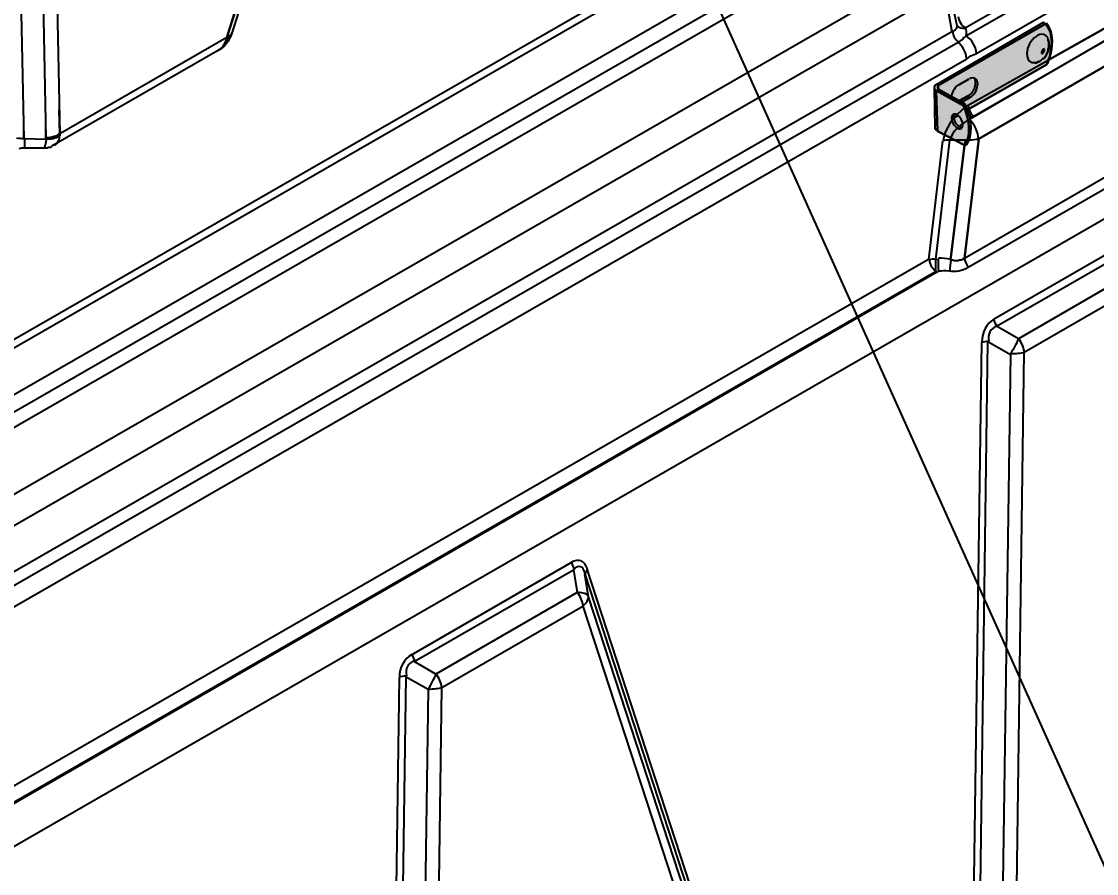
# Model space of a CAD drawing. Header units: feet. Extents: x -208 to 2089, y -974 to 342.
# Drawn here: x 805.63 to 833.36, y -572.62 to -550.63 of the extents above; entities that cross this region are included whole.
import ezdxf
from ezdxf import colors
from ezdxf.entities.mleader import LeaderData, LeaderLine
from ezdxf.math import Vec2, Vec3

# ---------------------------------------------------------------- set-up
doc = ezdxf.new("R2010")
doc.units = ezdxf.units.FT
doc.header["$MEASUREMENT"] = 0
doc.layers.add('EQUIPMENT', color=6, linetype='Continuous')
doc.layers.add('TEXT', color=1, linetype='Continuous')
doc.styles.add('NEI-A', font='arial.ttf', dxfattribs={"height": 0.1})

msp = doc.modelspace()

# ---------------------------------------------------------------- linework, layer by layer
at = {"layer": 'EQUIPMENT'}
for points in [[(855.03703, -530.28151), (802.19107, -560.70409)], [(855.20177, -530.39134), (802.37412, -560.81392)], [(803.0697, -562.46135), (855.93396, -532.02047)], [(804.16799, -566.4701), (804.25951, -566.41519), (804.31443, -566.37858), (804.36934, -566.36027), (804.589, -566.23214), (804.79035, -566.10401), (830.01436, -551.5883), (830.12419, -551.51508), (830.25233, -551.46017), (833.29092, -549.70291), (833.41906, -549.62969), (833.52889, -549.55647), (858.7529, -535.04076), (858.95425, -534.91263), (859.17391, -534.8028), (859.22883, -534.76619), (859.26543, -534.72958), (859.32035, -534.71128), (859.35696, -534.67467)], [(858.51494, -534.61975), (833.30923, -549.13546), (833.27262, -549.15376), (833.23601, -549.17207), (833.16279, -549.20868), (833.12618, -549.22698), (833.08957, -549.22698), (833.05296, -549.24529), (833.03466, -549.26359), (829.99606, -551.00255), (829.97775, -551.02085), (829.95945, -551.03916), (829.92284, -551.05746), (829.90454, -551.09407), (829.88623, -551.11238), (829.84962, -551.13068), (829.81301, -551.14899), (829.79471, -551.16729), (804.57069, -565.683)], [(805.54085, -539.7634), (805.98016, -539.59866), (806.25473, -553.63844), (806.25473, -553.1076)], [(806.32795, -539.48883), (806.62083, -553.52861), (806.60253, -552.90625)], [(805.39441, -539.85492), (805.68729, -553.65674), (805.68729, -553.43709)], [(803.56393, -572.63882), (803.67376, -572.62052), (803.78359, -572.60221), (803.87511, -572.5656), (803.98494, -572.5473), (804.07646, -572.51069), (804.16799, -572.49238), (804.27782, -572.45577), (804.36934, -572.41916), (804.46086, -572.38255), (804.55239, -572.36425), (804.64391, -572.32764), (804.73544, -572.29103), (804.82696, -572.23612), (804.90018, -572.19951), (804.9917, -572.1629), (805.06492, -572.12629), (805.15645, -572.07137), (805.22967, -572.03476), (860.05254, -540.45898)], [(829.02591, -549.26359), (804.07646, -563.61455)], [(829.95945, -550.80119), (832.66856, -549.24529)], [(829.61166, -550.0507), (829.7581, -550.72798), (829.7581, -550.74628)], [(832.0462, -550.69137), (831.99128, -550.65476), (829.22726, -552.26558)], [(829.7581, -550.72798), (829.7581, -550.72798)], [(830.10589, -553.1259), (833.78515, -551.00255), (830.1425, -553.1259)], [(834.04142, -551.51508), (830.32555, -553.65674), (829.95945, -556.75025), (830.32555, -553.65674), (834.04142, -551.51508), (834.57226, -554.07775), (829.95945, -556.75025), (829.94115, -556.75025), (829.92284, -556.76856), (829.90454, -556.76856), (829.86793, -556.78686), (829.83132, -556.78686), (829.79471, -556.80517), (829.73979, -556.80517), (829.70318, -556.80517), (829.64827, -556.78686), (829.59335, -556.78686), (829.95945, -553.82149), (829.26387, -553.45539)], [(832.08281, -551.73474), (830.03267, -552.90625)], [(829.17234, -552.3388), (829.19065, -553.38217)], [(829.392, -553.71166), (829.02591, -556.76856), (804.36934, -570.97308), (804.36934, -566.36027)], [(829.97775, -553.69335), (829.59335, -556.78686)], [(830.01436, -553.80318), (829.95945, -553.82149)], [(834.82853, -555.94484), (830.70995, -558.32447)], [(804.55239, -571.28427), (829.20895, -557.07974), (829.28217, -557.07974), (804.71713, -571.22935)], [(830.39877, -558.91022), (830.10589, -579.35668), (825.78596, -581.84614), (820.2213, -564.76776)], [(819.80029, -564.60301), (815.68171, -566.98264)], [(815.37052, -567.56839), (815.07765, -588.01485), (807.86556, -592.17004), (805.22967, -572.03476)], [(815.2607, -587.99655), (815.55357, -567.55009), (816.12102, -567.86127), (815.82814, -588.03316), (815.2607, -588.03316)]]:
    msp.add_lwpolyline(points, dxfattribs=at)
for points in [[(802.90496, -562.16848), (802.90496, -561.71086), (855.73261, -531.28828), (855.76922, -531.72759)], [(829.62996, -550.89272), (804.42425, -565.40843), (804.42425, -564.21861), (829.392, -549.84935), (829.392, -549.86765), (829.41031, -549.92256), (829.42861, -549.97748), (829.46522, -550.069), (829.48353, -550.16053), (829.50183, -550.21544), (829.52013, -550.27036)], [(832.08281, -551.73474), (832.11942, -551.62491), (832.15603, -551.53339), (832.17433, -551.42356), (832.19264, -551.27712), (832.21094, -551.14899), (832.19264, -551.02085), (832.17433, -550.91102), (832.13772, -550.8195), (832.08281, -550.72798), (832.0462, -550.69137), (831.99128, -550.65476), (829.22726, -552.26558), (829.19065, -552.28388), (829.17234, -552.32049), (829.17234, -552.3388), (829.19065, -553.38217), (829.20895, -553.41878), (829.22726, -553.43709), (829.26387, -553.45539), (829.95945, -553.82149), (830.01436, -553.80318), (830.03267, -553.74827), (830.06928, -553.69335), (830.08758, -553.63844), (830.10589, -553.56522), (830.12419, -553.492), (830.12419, -553.40048), (830.12419, -553.30895), (830.12419, -553.21743), (830.10589, -553.1259), (830.06928, -553.03438), (830.05097, -552.96116), (830.03267, -552.90625)], [(832.08281, -551.73474), (832.11942, -551.62491), (832.15603, -551.53339), (832.17433, -551.42356), (832.19264, -551.27712), (832.21094, -551.14899), (832.19264, -551.02085), (832.17433, -550.91102), (832.13772, -550.8195), (832.08281, -550.72798), (832.0462, -550.69137), (831.99128, -550.65476), (829.22726, -552.26558), (829.19065, -552.28388), (829.17234, -552.32049), (829.17234, -552.3388), (829.19065, -553.38217), (829.20895, -553.41878), (829.22726, -553.43709), (829.26387, -553.45539), (829.95945, -553.82149), (830.01436, -553.80318), (830.03267, -553.74827), (830.06928, -553.69335), (830.08758, -553.63844), (830.10589, -553.56522), (830.12419, -553.492), (830.12419, -553.40048), (830.12419, -553.30895), (830.12419, -553.21743), (830.10589, -553.1259), (830.06928, -553.03438), (830.05097, -552.96116), (830.03267, -552.90625)], [(829.28217, -552.28388), (829.28217, -552.39371), (829.28217, -552.28388), (832.0462, -550.69137)], [(832.11942, -551.07577), (832.11942, -551.11238), (832.13772, -551.14899), (832.13772, -551.16729), (832.13772, -551.2039), (832.13772, -551.22221), (832.13772, -551.25881), (832.13772, -551.27712), (832.13772, -551.29542), (832.11942, -551.35034), (832.11942, -551.38695), (832.10111, -551.42356), (832.08281, -551.46017), (832.0645, -551.49678), (832.0462, -551.53339), (832.00959, -551.57), (831.97298, -551.5883), (831.95467, -551.60661), (831.93637, -551.62491), (831.91806, -551.64322), (831.89976, -551.66152), (831.86315, -551.66152), (831.84484, -551.67983), (831.80823, -551.69813), (831.77163, -551.69813), (831.80823, -551.69813), (831.84484, -551.67983), (831.86315, -551.66152), (831.89976, -551.66152), (831.91806, -551.64322), (831.93637, -551.62491), (831.95467, -551.60661), (831.97298, -551.5883), (832.00959, -551.57), (832.0462, -551.53339), (832.0645, -551.49678), (832.08281, -551.46017), (832.10111, -551.42356), (832.11942, -551.38695), (832.11942, -551.35034), (832.13772, -551.29542), (832.13772, -551.27712), (832.13772, -551.25881), (832.13772, -551.22221), (832.13772, -551.2039), (832.13772, -551.16729), (832.13772, -551.14899), (832.11942, -551.11238)], [(830.06928, -552.11914), (829.81301, -552.26558)], [(829.97775, -552.75981), (829.92284, -552.79642), (829.22726, -552.41202), (829.26387, -553.45539), (829.22726, -552.41202), (829.92284, -552.79642), (829.97775, -552.75981), (829.28217, -552.37541)], [(830.08758, -552.59507), (830.03267, -552.55846), (829.83132, -552.66828), (830.03267, -552.55846), (830.08758, -552.59507), (829.88623, -552.70489)], [(829.66657, -553.1259), (829.79471, -553.05269)], [(830.78317, -558.48921), (834.90175, -556.12789), (834.99327, -556.71365), (831.35061, -558.8187)], [(835.13971, -557.06144), (840.61284, -573.82863), (831.22248, -579.24685), (831.49705, -559.16649)], [(815.75493, -567.14738), (819.87351, -564.78606), (819.96503, -565.37182), (816.32237, -567.47687)], [(820.11147, -565.71961), (825.5846, -582.4868), (816.19424, -587.88672), (816.46881, -567.82466)]]:
    msp.add_lwpolyline(points, close=True, dxfattribs=at)
for points in [[(816.92334, -533.09059, 0.18088695), (816.50542, -533.63129), (810.92246, -551.03916), (811.17873, -550.25205)], [(811.28855, -550.19714), (811.05059, -550.92933, -0.2052577), (810.6845, -551.38695), (806.45609, -553.82149), (806.41948, -553.83979), (806.40117, -553.8581), (806.36456, -553.8764), (806.32795, -553.8764), (806.29134, -553.89471), (806.25473, -553.89471), (806.21812, -553.89471), (806.18151, -553.89471), (805.68729, -553.89471), (805.63237, -553.89471), (805.55915, -553.91301)], [(829.96865, -552.83706, -0.02832302), (830.03267, -552.79642), (833.67532, -550.74628), (832.11942, -551.62491)], [(810.92246, -551.03916), (806.62083, -553.52861, -0.03301277), (806.61613, -553.5823)], [(806.25067, -553.63818, -0.04552843), (806.25473, -553.67505), (805.68729, -553.65674, -0.02527617), (805.50906, -553.64342)], [(830.06928, -553.69335), (829.57505, -553.69335), (829.20895, -556.76856), (829.28279, -556.75998, 0.01469613), (829.28457, -557.06786, -0.033005), (829.55674, -557.06144, 0.18567766), (830.05097, -556.96991), (834.66378, -554.31572), (834.70039, -554.29741), (834.7187, -554.27911), (834.737, -554.2608), (834.77361, -554.2425), (834.79192, -554.22419), (834.81022, -554.20589), (834.82853, -554.18758), (834.84683, -554.16928), (834.86514, -554.13267), (834.86514, -554.11436), (834.88344, -554.09606), (834.90175, -554.07775), (834.90175, -554.05945), (834.92005, -554.02284), (834.92005, -554.00453), (834.92005, -553.98623)]]:
    msp.add_lwpolyline(points, format="xyb", dxfattribs=at)
for points in [[(830.28894, -579.33838), (830.56351, -558.89192), (831.14926, -559.2214), (830.85639, -579.37499), (830.28894, -579.37499, -0.0316734)], [(825.73104, -581.99257), (825.74935, -582.32206), (820.25791, -565.48164), (820.16638, -564.89589), (825.73104, -581.97427, -0.00494149)]]:
    msp.add_lwpolyline(points, format="xyb", close=True, dxfattribs=at)
for centre, radius, start, end in [((809.83938, -550.76304), 1.13402, 342.896367, 346.138981), ((834.50592, -556.84993), 5.29711, 179.026978, 182.394842), ((829.29052, -558.83764), 2.09715, 81.453537, 90.194735), ((828.78159, -557.67932), 2.81591, 327.229632, 336.355934), ((813.75335, -566.33749), 2.81591, 327.229632, 336.355934)]:
    msp.add_arc(centre, radius, start, end, dxfattribs=at)
for points in [[(829.7975, -550.49514), (829.80256, -550.60478), (829.87972, -550.73549), (829.97201, -550.79075)], [(829.65719, -550.87362), (829.74302, -550.83777), (829.78579, -550.78225), (829.77327, -550.72289)], [(829.76562, -550.73161), (829.80645, -550.78968), (829.88528, -550.81433), (829.97064, -550.79574)], [(830.00059, -550.98899), (830.02603, -550.92097), (830.016, -550.85054), (829.97172, -550.78628)], [(832.10776, -551.71483), (832.27628, -551.29458), (832.26339, -550.88243), (832.07498, -550.66698)], [(810.69597, -551.37898), (810.80315, -551.31751), (810.87978, -551.21909), (810.918, -551.0938)], [(810.92811, -551.09487), (810.99325, -551.06344), (811.03852, -551.01637), (811.05866, -550.95913)], [(810.93594, -551.02397), (811.00281, -550.99929), (811.04716, -550.95917), (811.06329, -550.90874)], [(829.65107, -550.87954), (829.65553, -550.97634), (829.7167, -551.09176), (829.79734, -551.15555)], [(830.26632, -551.44893), (830.25929, -551.28206), (830.1421, -551.08359), (830.00128, -551.00006)], [(831.80306, -551.01288), (831.66895, -551.10552), (831.57052, -551.28934), (831.56775, -551.45232)], [(831.80306, -551.01288), (831.66895, -551.10552), (831.57052, -551.28934), (831.56775, -551.45232)], [(832.12009, -551.07078), (832.06979, -550.94446), (831.93718, -550.92024), (831.80306, -551.01288)], [(832.12009, -551.07078), (832.06979, -550.94446), (831.93718, -550.92024), (831.80306, -551.01288)], [(830.01005, -551.57706), (830.00384, -551.42973), (829.91102, -551.25444), (829.78807, -551.15786)], [(831.95793, -551.38314), (831.94122, -551.41433), (831.93852, -551.44542), (831.95189, -551.45258)], [(831.95793, -551.38314), (831.94122, -551.41433), (831.93852, -551.44542), (831.95189, -551.45258)], [(832.01237, -551.33962), (831.99901, -551.33246), (831.97463, -551.35195), (831.95793, -551.38314)], [(832.01237, -551.33962), (831.99901, -551.33246), (831.97463, -551.35195), (831.95793, -551.38314)], [(832.00634, -551.40906), (832.02304, -551.37787), (832.02574, -551.34678), (832.01237, -551.33962)], [(832.00634, -551.40906), (832.02304, -551.37787), (832.02574, -551.34678), (832.01237, -551.33962)], [(831.56775, -551.45232), (831.56498, -551.6153), (831.65864, -551.71225), (831.79166, -551.6841)], [(831.56775, -551.45232), (831.56498, -551.6153), (831.65864, -551.71225), (831.79166, -551.6841)], [(831.95189, -551.45258), (831.96525, -551.45974), (831.98963, -551.44026), (832.00634, -551.40906)], [(831.95189, -551.45258), (831.96525, -551.45974), (831.98963, -551.44026), (832.00634, -551.40906)], [(830.30008, -552.23387), (830.29476, -552.10284), (830.19942, -552.0477), (830.08712, -552.11071)], [(830.30008, -552.23387), (830.29476, -552.10284), (830.19942, -552.0477), (830.08712, -552.11071)], [(830.22695, -552.3187), (830.25863, -552.22022), (830.24898, -552.12844), (830.20193, -552.08085)], [(830.22695, -552.3187), (830.25863, -552.22022), (830.24898, -552.12844), (830.20193, -552.08085)], [(829.23404, -552.2485), (829.15186, -552.29664), (829.15186, -552.372), (829.23405, -552.41682)], [(829.29881, -552.28607), (829.25232, -552.31206), (829.25226, -552.35264), (829.29868, -552.3767)], [(829.29881, -552.28607), (829.25232, -552.31206), (829.25226, -552.35264), (829.29868, -552.3767)], [(829.81255, -552.25715), (829.71772, -552.31035), (829.63858, -552.43297), (829.6218, -552.55269)], [(829.81255, -552.25715), (829.71772, -552.31035), (829.63858, -552.43297), (829.6218, -552.55269)], [(830.05144, -552.54858), (830.12754, -552.50589), (830.19526, -552.41719), (830.22695, -552.3187)], [(830.05144, -552.54858), (830.12754, -552.50589), (830.19526, -552.41719), (830.22695, -552.3187)], [(830.10635, -552.58519), (830.21866, -552.52219), (830.30539, -552.36489), (830.30008, -552.23387)], [(830.10635, -552.58519), (830.21866, -552.52219), (830.30539, -552.36489), (830.30008, -552.23387)], [(830.01609, -553.80168), (830.18078, -553.58166), (830.1656, -553.17156), (829.9775, -552.75904)], [(829.97902, -552.84115), (829.67229, -553.06776), (829.44453, -553.40635), (829.41007, -553.68696)], [(829.6622, -553.02586), (829.60525, -553.05865), (829.60612, -553.16691), (829.66414, -553.26765)], [(829.6622, -553.02586), (829.60525, -553.05865), (829.60612, -553.16691), (829.66414, -553.26765)], [(829.69455, -553.01006), (829.66114, -553.05713), (829.67122, -553.14798), (829.71906, -553.23105)], [(829.69455, -553.01006), (829.66114, -553.05713), (829.67122, -553.14798), (829.71906, -553.23105)], [(829.87036, -553.1489), (829.81234, -553.04815), (829.71914, -552.99306), (829.6622, -553.02586)], [(829.87036, -553.1489), (829.81234, -553.04815), (829.71914, -552.99306), (829.6622, -553.02586)], [(829.96117, -553.81999), (830.12587, -553.59997), (830.11069, -553.18986), (829.92258, -552.77734)], [(829.96117, -553.81999), (830.12587, -553.59997), (830.11069, -553.18986), (829.92258, -552.77734)], [(829.97944, -552.8384), (829.99496, -552.93031), (830.06888, -553.04236), (830.15433, -553.10353)], [(830.05377, -552.80155), (830.05835, -552.90086), (830.12253, -553.01933), (830.20562, -553.08185)], [(830.15585, -553.11391), (829.84693, -553.26578), (829.61888, -553.49441), (829.58615, -553.68503)], [(829.66414, -553.26765), (829.72216, -553.3684), (829.81536, -553.42349), (829.8723, -553.39069)], [(829.66414, -553.26765), (829.72216, -553.3684), (829.81536, -553.42349), (829.8723, -553.39069)], [(829.71906, -553.23105), (829.7669, -553.31411), (829.84042, -553.36842), (829.8979, -553.36316)], [(829.71906, -553.23105), (829.7669, -553.31411), (829.84042, -553.36842), (829.8979, -553.36316)], [(829.8723, -553.39069), (829.92925, -553.3579), (829.92838, -553.24964), (829.87036, -553.1489)], [(829.8723, -553.39069), (829.92925, -553.3579), (829.92838, -553.24964), (829.87036, -553.1489)], [(830.31972, -553.65769), (830.31285, -553.4868), (830.21846, -553.28477), (830.08173, -553.14831)], [(806.25764, -553.65842), (806.38823, -553.66892), (806.51429, -553.64056), (806.6089, -553.57939)], [(806.27437, -553.62019), (806.40785, -553.62053), (806.53668, -553.58132), (806.63253, -553.51118)], [(806.47643, -553.83076), (806.54596, -553.79054), (806.59557, -553.70697), (806.62017, -553.58864)], [(829.19074, -553.36097), (829.19166, -553.39182), (829.21375, -553.42083), (829.25235, -553.44188)], [(805.70197, -553.66078), (805.70226, -553.81183), (805.7036, -553.89465), (805.70575, -553.89467)], [(806.19478, -553.90641), (806.23169, -553.90689), (806.25796, -553.82355), (806.26897, -553.67106)], [(829.58203, -553.69255), (829.51687, -553.68635), (829.45462, -553.69109), (829.40895, -553.70573)], [(830.0709, -553.68181), (830.16747, -553.68272), (830.25593, -553.67096), (830.32517, -553.648)], [(829.21593, -556.76776), (829.15078, -556.76155), (829.08852, -556.76629), (829.04286, -556.78093)], [(829.04701, -556.77369), (829.05206, -556.88333), (829.12922, -557.01403), (829.22152, -557.0693)], [(829.61238, -556.77717), (829.59299, -556.87154), (829.57814, -556.98592), (829.57559, -557.06061)], [(829.96225, -556.73708), (829.96568, -556.81141), (830.0029, -556.89886), (830.05935, -556.96519)], [(830.71868, -558.31579), (830.52504, -558.42726), (830.40897, -558.64487), (830.40584, -558.90231)], [(830.79446, -558.49538), (830.62538, -558.546), (830.54854, -558.69038), (830.58736, -558.88452)], [(830.71574, -558.3224), (830.72455, -558.37939), (830.75072, -558.44102), (830.78847, -558.49372)], [(831.50374, -559.16226), (831.48632, -559.04586), (831.43323, -558.9202), (831.35616, -558.81294)], [(830.57634, -558.89196), (830.51081, -558.89083), (830.44759, -558.89841), (830.40056, -558.91305)], [(831.15083, -559.203), (831.28431, -559.20533), (831.41312, -559.18925), (831.50893, -559.1583)], [(820.22914, -564.76139), (820.15898, -564.54474), (820.00236, -564.48359), (819.80703, -564.59657)], [(819.82438, -564.60094), (819.8332, -564.65794), (819.85936, -564.71956), (819.89712, -564.77226)], [(820.17203, -564.87441), (820.11658, -564.6882), (820.0099, -564.64694), (819.88452, -564.76322)], [(820.24218, -564.77023), (820.19807, -564.80689), (820.17381, -564.84854), (820.17475, -564.88601)], [(820.11815, -565.71538), (820.10073, -565.59897), (820.04765, -565.47332), (819.97057, -565.36606)], [(820.25943, -565.47265), (820.22564, -565.41123), (820.12071, -565.36994), (819.97661, -565.36135)], [(820.12283, -565.71094), (820.21249, -565.63567), (820.26161, -565.54992), (820.25937, -565.47257)], [(815.69044, -566.97396), (815.4968, -567.08543), (815.38073, -567.30304), (815.3776, -567.56048)], [(815.76622, -567.13524), (815.59714, -567.18587), (815.5203, -567.33025), (815.55912, -567.52439)], [(815.7058, -566.96226), (815.71462, -567.01926), (815.74078, -567.08088), (815.77854, -567.13358)], [(816.4755, -567.82043), (816.45808, -567.70403), (816.40499, -567.57837), (816.32791, -567.47111)], [(815.5481, -567.53183), (815.48257, -567.53069), (815.41934, -567.53828), (815.37232, -567.55292)], [(816.12259, -567.86117), (816.25607, -567.8635), (816.38488, -567.84742), (816.48069, -567.81647)]]:
    msp.add_open_spline(points, degree=3, dxfattribs=at)
for points in [[(831.99128, -550.65476), (832.0462, -550.69137), (829.22726, -552.26558)], [(832.0462, -550.69137), (829.22726, -552.26558), (832.08281, -550.72798)], [(832.08281, -550.72798), (832.13772, -550.8195), (829.22726, -552.26558)], [(832.13772, -550.8195), (829.22726, -552.26558), (832.17433, -550.91102)], [(832.17433, -550.91102), (832.19264, -551.02085), (829.22726, -552.26558)], [(832.19264, -551.02085), (829.22726, -552.26558), (832.21094, -551.14899)], [(832.21094, -551.14899), (832.19264, -551.27712), (829.22726, -552.26558)], [(832.19264, -551.27712), (829.22726, -552.26558), (832.17433, -551.42356)], [(832.17433, -551.42356), (832.15603, -551.53339), (829.22726, -552.26558)], [(832.15603, -551.53339), (829.22726, -552.26558), (832.11942, -551.62491)], [(832.11942, -551.62491), (832.08281, -551.73474), (829.22726, -552.26558)], [(832.08281, -551.73474), (829.22726, -552.26558), (830.03267, -552.90625)], [(829.17234, -552.32049), (830.03267, -552.90625), (829.19065, -552.28388)], [(830.03267, -552.90625), (829.17234, -552.3388), (829.17234, -552.32049)], [(829.19065, -553.38217), (830.03267, -552.90625), (829.17234, -552.3388)], [(830.03267, -552.90625), (829.19065, -552.28388), (829.22726, -552.26558)], [(830.03267, -552.90625), (830.05097, -552.96116), (829.19065, -553.38217)], [(830.05097, -552.96116), (829.19065, -553.38217), (830.06928, -553.03438)], [(830.06928, -553.03438), (830.10589, -553.1259), (829.19065, -553.38217)], [(830.10589, -553.1259), (829.19065, -553.38217), (830.12419, -553.21743)], [(829.19065, -553.38217), (830.12419, -553.30895), (830.12419, -553.21743)], [(830.12419, -553.40048), (829.19065, -553.38217), (830.12419, -553.30895)], [(829.20895, -553.41878), (830.12419, -553.40048), (829.19065, -553.38217)], [(830.12419, -553.492), (829.20895, -553.41878), (830.12419, -553.40048)], [(829.22726, -553.43709), (830.12419, -553.492), (829.20895, -553.41878)], [(829.22726, -553.43709), (829.26387, -553.45539), (830.12419, -553.492)], [(829.26387, -553.45539), (830.12419, -553.492), (829.95945, -553.82149)], [(830.12419, -553.492), (829.95945, -553.82149), (830.10589, -553.56522)], [(830.10589, -553.56522), (830.08758, -553.63844), (829.95945, -553.82149)], [(830.08758, -553.63844), (829.95945, -553.82149), (830.06928, -553.69335)], [(830.06928, -553.69335), (830.03267, -553.74827), (829.95945, -553.82149)], [(830.03267, -553.74827), (829.95945, -553.82149), (830.01436, -553.80318)]]:
    msp.add_solid(points, dxfattribs=at)

# ---------------------------------------------------------------- leaders
at = {"layer": 'TEXT'}
ml = msp.add_multileader_mtext('Standard', dxfattribs=at)
ml.set_content('{\\H1.08333x;2 POS. 35kV 600 A,P JUNCTION INSERT SEE DETAIL 1.}', color=256, style='NEI-A')
ml.set_leader_properties()
ml.build(insert=Vec2(0, 0))
ml.multileader.update_dxf_attribs({"dogleg_length": 0.0625, "arrow_head_size": 2.5, "scale": 20})
ctx = ml.context
ctx.base_point, ctx.scale, ctx.char_height, ctx.arrow_head_size, ctx.landing_gap_size, ctx.plane_origin = Vec3(840.08622, -584.15422), 20, 2, 2.5, 1.5, Vec3(795.9645, -563.82487)
notes = []
notes.append((ctx, [(0, (1, 1, 0), (838.83622, -584.15422), (1, 0), 1.25, [(0, [(815.23018, -531.62117)], 0, [])])]))
ctx.mtext.insert, ctx.mtext.width, ctx.mtext.line_spacing_factor, ctx.mtext.flow_direction = Vec3(841.58622, -583.13575), 32.8297529, 0.9, 5
for ctx, leaders in notes:
    for number, flags, end, landing, length, lines in leaders:
        leader = LeaderData()
        leader.index, (leader.has_last_leader_line, leader.has_dogleg_vector, leader.attachment_direction) = number, flags
        leader.last_leader_point, leader.dogleg_vector, leader.dogleg_length = Vec3(end), Vec3(landing), length
        for number, points, colour, breaks in lines:
            line = LeaderLine()
            line.index, line.vertices, line.color, line.breaks = number, Vec3.list(points), colors.encode_raw_color(colour), breaks
            leader.lines.append(line)
        ctx.leaders.append(leader)

doc.saveas('drawing.dxf')
